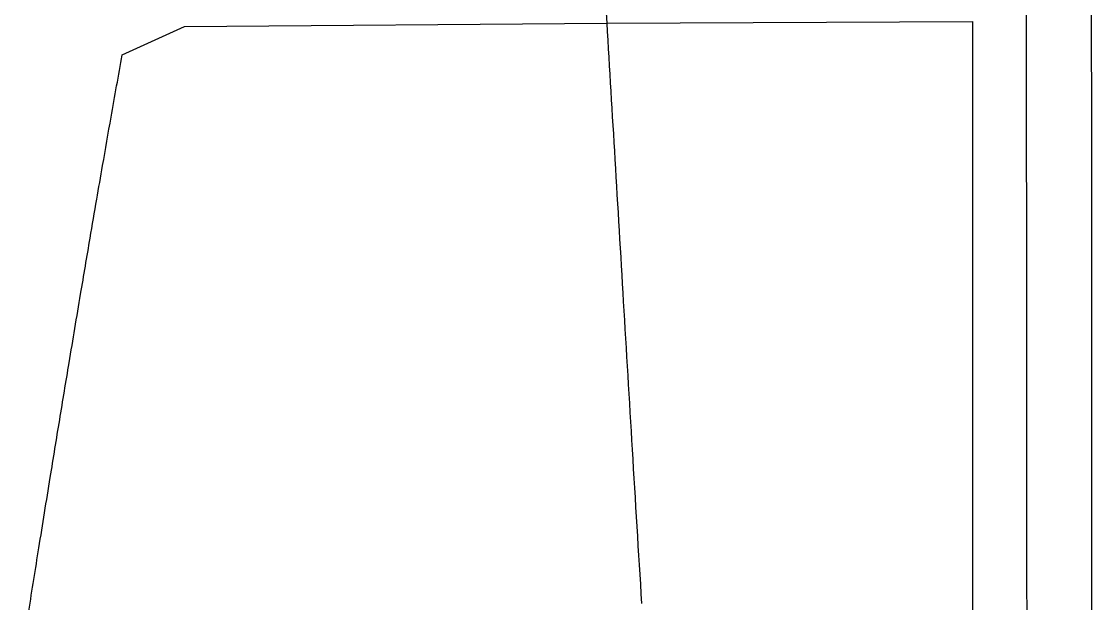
# Model space of a CAD drawing. Extents: x 1076 to 1148, y 508 to 635.
# Drawn here: x 1088.838 to 1092.64, y 583.735 to 585.803 of the extents above; entities that cross this region are included whole.
import ezdxf

# ---------------------------------------------------------------- set-up
doc = ezdxf.new("R2010")
doc.units = 0
doc.header["$MEASUREMENT"] = 0
doc.layers.add('1', color=4, linetype='Continuous')

# ---------------------------------------------------------------- blocks, each defined once
blk = doc.blocks.new('2026 TX')
at = {"layer": '1', "color": 3}
for p, q in [((15.1414, 66.2267), (15.155, 66.0033)), ((13.6551, 65.9915), (15.155, 66.0033)), ((15.155, 66.0034), (16.4557, 66.0096)), ((13.434, 65.8905), (13.6551, 65.9915))]:
    blk.add_line(p, q, dxfattribs=at)
for points, knots in [([(16.8764, 66.3204), (16.8766, 65.9834), (16.8771, 65.3095), (16.8775, 64.2518), (16.8777, 63.1553), (16.8777, 62.0151), (16.8775, 60.8293), (16.8772, 59.6013), (16.8772, 58.7439), (16.8772, 58.3152)], [0, 0, 0, 0, 0.142858, 0.285715, 0.428573, 0.57143, 0.714287, 0.857143, 1, 1, 1, 1]), ([(16.6413, 58.2396), (16.6423, 58.665), (16.6441, 59.5157), (16.6463, 60.7368), (16.6477, 61.9172), (16.6484, 63.0537), (16.6482, 64.1478), (16.6474, 65.2042), (16.6464, 65.878), (16.6458, 66.2149)], [0, 0, 0, 0, 0.142861, 0.285714, 0.428571, 0.571431, 0.714289, 0.857143, 1, 1, 1, 1]), ([(15.155, 66.0033), (15.1647, 65.8422), (15.1844, 65.5153), (15.2144, 65.0103), (15.2454, 64.4854), (15.2676, 64.1243), (15.2788, 63.9414)], [0, 0, 0, 0, 0.23972, 0.486435, 0.739921, 1, 1, 1, 1]), ([(16.4555, 58.1247), (16.4555, 58.4235), (16.4555, 59.0153), (16.4555, 59.8698), (16.4555, 60.6905), (16.4555, 61.4772), (16.4555, 62.2319), (16.4556, 62.998), (16.4556, 63.7722), (16.4556, 64.5511), (16.4557, 65.2962), (16.4557, 65.7734), (16.4557, 66.0096)], [0, 0, 0, 0, 0.102204, 0.2024221, 0.3007132, 0.3971344, 0.4917405, 0.5845842, 0.6918129, 0.7967424, 0.8994477, 1, 1, 1, 1]), ([(13.0759, 63.7483), (13.0846, 63.8039), (13.1053, 63.9349), (13.1394, 64.1488), (13.176, 64.3751), (13.2118, 64.5942), (13.2478, 64.8116), (13.2838, 65.027), (13.3166, 65.2202), (13.3427, 65.3721), (13.3675, 65.5154), (13.3976, 65.6872), (13.4208, 65.8171), (13.434, 65.8905)], [0, 0, 0, 0, 0.074429, 0.175279, 0.288978, 0.382972, 0.476736, 0.590815, 0.68491, 0.750565, 0.808105, 0.891422, 1, 1, 1, 1])]:
    blk.add_open_spline(points, degree=3, knots=knots, dxfattribs=at)

msp = doc.modelspace()

# ---------------------------------------------------------------- block references
at = {"layer": '1'}
msp.add_blockref('2026 TX', (1075.7625, 519.7937), dxfattribs=at)

doc.saveas('drawing.dxf')
